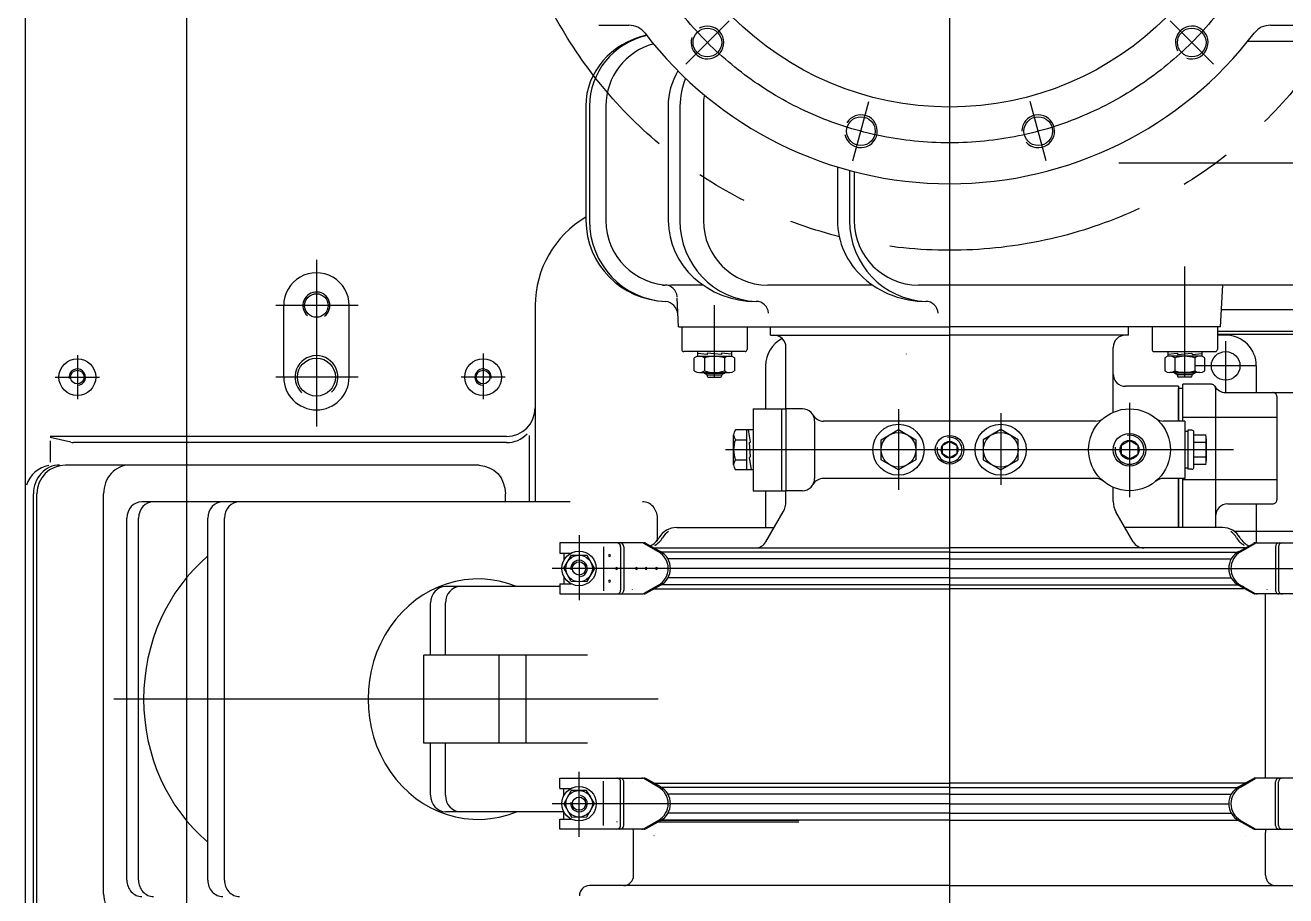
# Model space of a CAD drawing. Header units: millimetres. Extents: x -1838618 to -1600818, y -1770412 to -1553248.
# Drawn here: x -1818624 to -1818008, y -1687830 to -1687405 of the extents above; entities that cross this region are included whole.
import ezdxf

# ---------------------------------------------------------------- set-up
doc = ezdxf.new("R2010")
doc.units = ezdxf.units.MM
doc.header["$LTSCALE"] = 100
for name, pattern in [('ACAD_ISO04W100', [30, 24, -3, 0, -3]), ('CENTER', [2, 1.25, -0.25, 0.25, -0.25]), ('PHANTOM', [2.5, 1.25, -0.25, 0.25, -0.25, 0.25, -0.25])]:
    doc.linetypes.add(name, pattern=pattern)
doc.layers.add('111steel', color=2, linetype='Continuous', lineweight=50)
for name, color, linetype in [('412equipment', 6, 'Continuous'), ('418exhaust', 30, 'Continuous'), ('419insulation', 63, 'PHANTOM'), ('TV', 7, 'Continuous')]:
    doc.layers.add(name, color=color, linetype=linetype)

# ---------------------------------------------------------------- blocks, each defined once
blk = doc.blocks.new('GE-2')
at = {"layer": 'TV', "color": 7, "linetype": 'CENTER', "ltscale": 25.4}
for p, q in [((-21262.8, 47336.99), (-21262.8, 46380.03)), ((-21391.84, 47018.8), (-21370.63, 47040.01)), ((-21133.75, 47018.79), (-21154.96, 47040.01)), ((-21310.03, 46971.56), (-21302.27, 47000.54)), ((-21215.56, 46971.56), (-21223.33, 47000.54)), ((-21004.28, 46970.34), (-21179.96, 46970.34)), ((-21572.4, 46923.14), (-21572.4, 46841.71)), ((-21147.8, 46865.87), (-21147.8, 46919.98)), ((-21551.93, 46900.84), (-21592.25, 46900.84)), ((-21377.8, 46865.87), (-21377.8, 46901.02)), ((-21127.8, 46883.42), (-21127.8, 46858.34)), ((-21490.9, 46877.37), (-21490.9, 46855.04)), ((-21689.3, 46876.64), (-21689.3, 46855.04)), ((-21112.8, 46871.34), (-21142.83, 46871.34)), ((-21700.1, 46865.84), (-21678.5, 46865.84)), ((-21551.93, 46865.84), (-21592.25, 46865.84)), ((-21480.1, 46865.84), (-21501.7, 46865.84)), ((-21174.79, 46853.3), (-21174.79, 46807.13)), ((-21287.8, 46850.19), (-21287.8, 46810.67)), ((-21237.8, 46848.2), (-21237.8, 46813.13)), ((-21148.8, 46846.34), (-21102.8, 46846.34)), ((-21123.97, 46830.34), (-21372.34, 46830.34)), ((-21148.8, 46815.84), (-21102.8, 46815.84)), ((-21443.98, 46788.56), (-21443.98, 46756.79)), ((-21262.8, 46772.34), (-21457.08, 46772.34)), ((-21262.8, 46772.34), (-21068.52, 46772.34)), ((-21405.32, 46708.44), (-21671.41, 46708.44)), ((-21443.98, 46641.12), (-21443.98, 46672.89)), ((-21262.8, 46657.34), (-21457.08, 46657.34)), ((-21262.8, 46657.34), (-21126.32, 46657.34))]:
    blk.add_line(p, q, dxfattribs=at)
at = {"layer": 'TV', "color": 7, "linetype": 'Continuous', "ltscale": 25.4}
for p, q in [((-21714.8, 47084.84), (-21714.8, 46519.84)), ((-21434.29, 47037.84), (-21419.66, 47037.84)), ((-21105.93, 47037.84), (-21091.29, 47037.84)), ((-21083.49, 47029.84), (-21117.08, 47029.84)), ((-21440.71, 46998.34), (-21440.71, 46942.34)), ((-21438.95, 46998.34), (-21438.95, 46942.34)), ((-21430.83, 46998.34), (-21430.83, 46942.34)), ((-21400.41, 46998.34), (-21400.41, 46942.34)), ((-21394.71, 46998.34), (-21394.71, 46942.34)), ((-21383.16, 46998.34), (-21383.16, 46942.34)), ((-21317.62, 46968.54), (-21317.62, 46942.34)), ((-21311.74, 46966.84), (-21311.74, 46942.34)), ((-21309.44, 46966.24), (-21309.44, 46942.34)), ((-21403.22, 46910.84), (-21402.04, 46910.84)), ((-21383.32, 46910.84), (-21399.33, 46910.84)), ((-21300.47, 46910.84), (-21351.66, 46910.84)), ((-21083.49, 46910.84), (-21277.94, 46910.84)), ((-21130.3, 46890.34), (-21129.22, 46910.84)), ((-21403.22, 46902.94), (-21401.62, 46902.86)), ((-21395.3, 46890.34), (-21396.05, 46904.66)), ((-21588.4, 46865.84), (-21588.4, 46900.84)), ((-21556.4, 46865.84), (-21556.4, 46900.84)), ((-21465.4, 46900.84), (-21465.4, 46804.94)), ((-21007.89, 46898.7), (-21129.86, 46898.7)), ((-21395.3, 46890.34), (-21262.8, 46890.34)), ((-21393.8, 46890.34), (-21393.8, 46879.34)), ((-21361.8, 46890.34), (-21361.8, 46879.34)), ((-21357.8, 46890.34), (-21262.8, 46890.34)), ((-21350.3, 46886.34), (-21350.3, 46890.34)), ((-21167.8, 46890.34), (-21262.8, 46890.34)), ((-21228.88, 46890.34), (-21262.8, 46890.34)), ((-21130.3, 46890.34), (-21207.03, 46890.34)), ((-21175.3, 46886.34), (-21175.3, 46890.34)), ((-21163.8, 46890.34), (-21163.8, 46879.34)), ((-21131.8, 46890.34), (-21131.8, 46879.34)), ((-21350.3, 46886.34), (-21262.8, 46886.34)), ((-21175.3, 46886.34), (-21262.8, 46886.34)), ((-20822.79, 46888.2), (-21131.8, 46888.2)), ((-20821.3, 46886.7), (-21131.8, 46886.7)), ((-21127.8, 46886.34), (-21131.8, 46886.34)), ((-21362.8, 46878.34), (-21392.8, 46878.34)), ((-21386.1, 46878.34), (-21386.1, 46876.04)), ((-21381.34, 46876.88), (-21386.1, 46877.31)), ((-21381.28, 46877.51), (-21381.34, 46876.88)), ((-21374.31, 46876.88), (-21381.28, 46877.51)), ((-21374.25, 46877.51), (-21374.31, 46876.88)), ((-21369.5, 46877.08), (-21374.25, 46877.51)), ((-21369.5, 46878.34), (-21369.5, 46876.04)), ((-21342.8, 46850.34), (-21342.8, 46880.34)), ((-21182.8, 46848.67), (-21182.8, 46880.34)), ((-21162.8, 46878.34), (-21132.8, 46878.34)), ((-21156.1, 46878.34), (-21156.1, 46876.04)), ((-21156.1, 46877.08), (-21151.34, 46877.51)), ((-21151.34, 46877.51), (-21151.28, 46876.88)), ((-21151.28, 46876.88), (-21144.31, 46877.51)), ((-21144.31, 46877.51), (-21144.25, 46876.88)), ((-21144.25, 46876.88), (-21139.5, 46877.31)), ((-21139.5, 46878.34), (-21139.5, 46876.04)), ((-21387.61, 46868.89), (-21387.61, 46875.2)), ((-21386.1, 46876.04), (-21369.5, 46876.04)), ((-21382.7, 46875.2), (-21382.7, 46868.89)), ((-21372.89, 46875.2), (-21372.89, 46868.89)), ((-21367.98, 46875.2), (-21367.98, 46868.89)), ((-21352.8, 46871.34), (-21352.8, 46850.34)), ((-21157.61, 46875.2), (-21157.61, 46868.89)), ((-21139.5, 46876.04), (-21156.1, 46876.04)), ((-21152.7, 46875.2), (-21152.7, 46868.89)), ((-21142.89, 46875.2), (-21142.89, 46868.89)), ((-21137.98, 46868.89), (-21137.98, 46875.2)), ((-21112.8, 46871.34), (-21112.8, 46858.34)), ((-21385.16, 46868.04), (-21370.43, 46868.04)), ((-21382.8, 46868.04), (-21382.8, 46867.84)), ((-21382.8, 46867.84), (-21381.55, 46867.12)), ((-21382.8, 46867.84), (-21372.8, 46867.84)), ((-21381.88, 46868.04), (-21381.88, 46867.31)), ((-21381.3, 46866.98), (-21374.3, 46866.98)), ((-21381.3, 46866.69), (-21381.3, 46866.34)), ((-21380.8, 46865.84), (-21374.8, 46865.84)), ((-21374.3, 46866.69), (-21374.3, 46866.34)), ((-21372.8, 46867.84), (-21374.05, 46867.12)), ((-21373.72, 46867.84), (-21373.72, 46867.31)), ((-21372.8, 46868.04), (-21372.8, 46867.76)), ((-21140.43, 46868.04), (-21155.16, 46868.04)), ((-21152.8, 46868.04), (-21152.8, 46867.76)), ((-21152.8, 46868.04), (-21152.8, 46867.84)), ((-21142.8, 46867.84), (-21152.8, 46867.84)), ((-21152.8, 46867.84), (-21151.55, 46867.12)), ((-21151.88, 46867.84), (-21151.88, 46867.31)), ((-21144.3, 46866.98), (-21151.3, 46866.98)), ((-21151.3, 46866.69), (-21151.3, 46866.34)), ((-21144.8, 46865.84), (-21150.8, 46865.84)), ((-21144.3, 46866.69), (-21144.3, 46866.34)), ((-21142.8, 46867.84), (-21144.05, 46867.12)), ((-21143.72, 46868.04), (-21143.72, 46867.31)), ((-21142.8, 46868.04), (-21142.8, 46867.84)), ((-21150.8, 46861.34), (-21176.8, 46861.34)), ((-21150.8, 46861.34), (-21150.8, 46844.34)), ((-21148.8, 46860.34), (-21150.8, 46860.34)), ((-21150.8, 46844.34), (-21150.8, 46860.34)), ((-21134.8, 46862.34), (-21148.8, 46862.34)), ((-21148.8, 46844.34), (-21148.8, 46862.34)), ((-21132.8, 46860.34), (-21132.8, 46792.34)), ((-21127.87, 46858.34), (-20942.8, 46858.34)), ((-21102.8, 46856.34), (-21102.8, 46805.84)), ((-21358.79, 46850.34), (-21358.79, 46810.34)), ((-21358.79, 46850.34), (-21342.8, 46850.34)), ((-21344.8, 46810.34), (-21344.8, 46850.34)), ((-21342.79, 46850.34), (-21342.79, 46810.34)), ((-21334.79, 46850.34), (-21342.79, 46850.34)), ((-21328.79, 46844.34), (-21328.79, 46816.34)), ((-21191.4, 46844.34), (-21324.4, 46844.34)), ((-21147.79, 46844.34), (-21158.18, 46844.34)), ((-21147.79, 46844.34), (-21147.79, 46816.34)), ((-21479.44, 46836.84), (-21702.66, 46836.84)), ((-21692.44, 46833.99), (-21702.66, 46836.25)), ((-21702.66, 46834.72), (-21702.66, 46824.23)), ((-21468.4, 46837.23), (-21468.4, 46804.94)), ((-21368.39, 46822.98), (-21368.39, 46837.7)), ((-21367.55, 46840.16), (-21361.99, 46840.16)), ((-21367.55, 46835.25), (-21361.99, 46835.25)), ((-21361.99, 46820.53), (-21361.99, 46840.16)), ((-21358.79, 46840.09), (-21361.99, 46840.09)), ((-21360.08, 46834.15), (-21361.08, 46840.09)), ((-21360.7, 46833.83), (-21360.08, 46834.15)), ((-21296.3, 46835.25), (-21287.8, 46840.16)), ((-21296.3, 46825.44), (-21296.3, 46835.25)), ((-21287.8, 46840.16), (-21279.3, 46835.25)), ((-21279.3, 46835.25), (-21279.3, 46825.44)), ((-21266.3, 46832.36), (-21262.8, 46834.39)), ((-21262.8, 46834.38), (-21259.3, 46832.36)), ((-21237.8, 46840.16), (-21246.3, 46835.25)), ((-21246.3, 46835.25), (-21246.3, 46825.44)), ((-21229.3, 46835.25), (-21237.8, 46840.16)), ((-21229.3, 46825.44), (-21229.3, 46835.25)), ((-21178.79, 46832.65), (-21174.79, 46834.96)), ((-21174.79, 46834.96), (-21170.79, 46832.65)), ((-21146.29, 46839.34), (-21147.79, 46839.34)), ((-21144.29, 46839.84), (-21146.29, 46839.84)), ((-21146.29, 46839.84), (-21146.29, 46820.84)), ((-21143.29, 46821.84), (-21143.29, 46838.84)), ((-21137.41, 46837.54), (-21143.29, 46837.54)), ((-21137.29, 46835.74), (-21137.29, 46824.94)), ((-21479.43, 46833.84), (-21691.14, 46833.84)), ((-21360.08, 46826.86), (-21360.7, 46833.83)), ((-21266.3, 46828.32), (-21266.3, 46832.36)), ((-21262.8, 46826.3), (-21266.3, 46828.32)), ((-21259.3, 46828.32), (-21262.8, 46826.3)), ((-21259.3, 46832.36), (-21259.3, 46828.32)), ((-21178.79, 46828.03), (-21178.79, 46832.65)), ((-21174.79, 46825.72), (-21178.79, 46828.03)), ((-21170.79, 46828.03), (-21174.79, 46825.72)), ((-21170.79, 46832.65), (-21170.79, 46828.03)), ((-21137.41, 46833.94), (-21143.29, 46833.94)), ((-21492.78, 46822.84), (-21695.06, 46822.84)), ((-21492.78, 46822.84), (-21490.29, 46822.35)), ((-21490.29, 46822.35), (-21487.88, 46821.54)), ((-21367.55, 46825.44), (-21361.99, 46825.44)), ((-21360.08, 46826.86), (-21360.7, 46826.54)), ((-21359.7, 46820.59), (-21360.7, 46826.54)), ((-21287.8, 46820.53), (-21296.3, 46825.44)), ((-21279.3, 46825.44), (-21287.8, 46820.53)), ((-21246.3, 46825.44), (-21237.8, 46820.53)), ((-21237.8, 46820.53), (-21229.3, 46825.44)), ((-21137.41, 46826.74), (-21143.29, 46826.74)), ((-21137.41, 46823.14), (-21143.29, 46823.14)), ((-21487.88, 46821.54), (-21485.67, 46820.35)), ((-21485.67, 46820.35), (-21483.74, 46818.74)), ((-21483.74, 46818.74), (-21482.13, 46816.6)), ((-21482.13, 46816.6), (-21481.01, 46814.17)), ((-21361.99, 46820.53), (-21367.55, 46820.53)), ((-21358.79, 46820.59), (-21361.99, 46820.59)), ((-21191.4, 46816.34), (-21324.4, 46816.34)), ((-21147.79, 46816.34), (-21158.18, 46816.34)), ((-21150.8, 46816.34), (-21150.8, 46792.34)), ((-21150.8, 46792.34), (-21150.8, 46816.34)), ((-21148.8, 46792.34), (-21148.8, 46816.34)), ((-21146.29, 46821.34), (-21147.79, 46821.34)), ((-21144.29, 46820.84), (-21146.29, 46820.84)), ((-21481.01, 46814.17), (-21480.31, 46811.54)), ((-21480.31, 46811.54), (-21479.99, 46808.84)), ((-21358.79, 46810.34), (-21342.8, 46810.34)), ((-21352.8, 46810.34), (-21352.8, 46792.34)), ((-21342.8, 46805.02), (-21342.8, 46810.34)), ((-21334.79, 46810.34), (-21342.79, 46810.34)), ((-21182.8, 46805.02), (-21182.8, 46812.02)), ((-21710.77, 46552.84), (-21710.77, 46808.84)), ((-21709.06, 46552.84), (-21709.06, 46808.84)), ((-21676.49, 46613.34), (-21676.49, 46808.84)), ((-21448.36, 46804.94), (-21657.77, 46804.94)), ((-21479.99, 46804.94), (-21479.99, 46808.84)), ((-21126.8, 46803.84), (-21104.8, 46803.84)), ((-21112.8, 46803.84), (-21112.8, 46784.84)), ((-21352.61, 46785.34), (-21344.14, 46800.02)), ((-21172.98, 46785.34), (-21181.46, 46800.02)), ((-21665.07, 46619.94), (-21665.07, 46796.94)), ((-21659.38, 46619.94), (-21659.38, 46796.94)), ((-21625.51, 46619.94), (-21625.51, 46796.94)), ((-21617.38, 46619.94), (-21617.38, 46796.94)), ((-21405.66, 46785.65), (-21405.66, 46796.94)), ((-21396.23, 46792.34), (-21348.57, 46792.34)), ((-21129.37, 46792.34), (-21177.02, 46792.34)), ((-21453.35, 46784.84), (-21453.35, 46779.84)), ((-21412.71, 46784.84), (-21453.35, 46784.84)), ((-21061.46, 46790.34), (-21123.37, 46790.34)), ((-21113.33, 46784.84), (-21072.24, 46784.84)), ((-21453.35, 46779.84), (-21447.84, 46779.84)), ((-21451.48, 46779.84), (-21451.48, 46776.21)), ((-21451.48, 46772.39), (-21447.69, 46778.87)), ((-21447.69, 46778.87), (-21440.18, 46778.82)), ((-21440.18, 46778.82), (-21436.47, 46772.3)), ((-21432.05, 46782.93), (-21432.05, 46761.37)), ((-21423.63, 46782.97), (-21423.63, 46761.72)), ((-21422.13, 46782.97), (-21422.13, 46761.72)), ((-21405.1, 46780.47), (-21412.28, 46784.59)), ((-21404.07, 46780.52), (-21411.35, 46784.6)), ((-21407.32, 46782.34), (-21262.8, 46782.34)), ((-21262.8, 46780.34), (-21403.76, 46780.34)), ((-21118.28, 46782.34), (-21262.8, 46782.34)), ((-21262.8, 46780.34), (-21121.83, 46780.34)), ((-21121.53, 46780.52), (-21114.24, 46784.6)), ((-21120.49, 46780.47), (-21113.31, 46784.59)), ((-21103.46, 46782.97), (-21103.46, 46761.72)), ((-21101.96, 46782.97), (-21101.96, 46761.72)), ((-21428.57, 46778.59), (-21428.57, 46778.59)), ((-21262.8, 46776.99), (-21400.51, 46776.99)), ((-21262.8, 46776.99), (-21125.08, 46776.99)), ((-21447.77, 46765.87), (-21451.48, 46772.39)), ((-21451.48, 46768.48), (-21451.48, 46764.84)), ((-21436.47, 46772.3), (-21440.26, 46765.82)), ((-21425.13, 46772.34), (-21425.13, 46772.34)), ((-21415.48, 46772.34), (-21415.48, 46772.34)), ((-21410.76, 46772.34), (-21410.76, 46772.34)), ((-21405.65, 46772.34), (-21405.65, 46772.34)), ((-21262.8, 46767.69), (-21400.51, 46767.69)), ((-21262.8, 46767.69), (-21125.08, 46767.69)), ((-21453.35, 46763.44), (-21509.3, 46763.44)), ((-21453.35, 46764.84), (-21447.84, 46764.84)), ((-21453.35, 46764.84), (-21453.35, 46759.84)), ((-21440.26, 46765.82), (-21447.77, 46765.87)), ((-21428.57, 46766.09), (-21428.57, 46766.09)), ((-21405.1, 46764.21), (-21412.28, 46760.09)), ((-21404.06, 46764.17), (-21411.35, 46760.08)), ((-21407.31, 46762.34), (-21262.8, 46762.34)), ((-21262.8, 46764.34), (-21403.76, 46764.34)), ((-21262.8, 46764.34), (-21121.83, 46764.34)), ((-21118.28, 46762.34), (-21262.8, 46762.34)), ((-21121.53, 46764.17), (-21120.23, 46763.44)), ((-21121.53, 46764.17), (-21114.24, 46760.08)), ((-21120.49, 46764.21), (-21119.14, 46763.44)), ((-21120.49, 46764.21), (-21113.31, 46760.09)), ((-21516.6, 46729.94), (-21516.6, 46755.44)), ((-21509.33, 46729.94), (-21509.33, 46755.44)), ((-21453.35, 46759.84), (-21412.71, 46759.84)), ((-21072.24, 46759.84), (-21113.33, 46759.84)), ((-21108.3, 46669.84), (-21108.3, 46759.84)), ((-21439.91, 46729.94), (-21519.82, 46729.94)), ((-21519.82, 46686.94), (-21519.82, 46729.94)), ((-21482.98, 46686.94), (-21482.98, 46729.94)), ((-21469.86, 46686.94), (-21469.86, 46729.94)), ((-21439.91, 46686.94), (-21519.82, 46686.94)), ((-21516.6, 46661.44), (-21516.6, 46686.94)), ((-21509.33, 46661.44), (-21509.33, 46686.94)), ((-21453.35, 46669.84), (-21412.71, 46669.84)), ((-21453.35, 46664.84), (-21453.35, 46669.84)), ((-21432.05, 46646.75), (-21432.05, 46668.31)), ((-21423.63, 46646.72), (-21423.63, 46667.97)), ((-21422.13, 46646.72), (-21422.13, 46667.97)), ((-21405.1, 46665.47), (-21412.28, 46669.59)), ((-21404.06, 46665.52), (-21411.35, 46669.6)), ((-21121.53, 46665.52), (-21114.24, 46669.6)), ((-21120.49, 46665.47), (-21113.31, 46669.59)), ((-21072.24, 46669.84), (-21113.33, 46669.84)), ((-21103.46, 46646.72), (-21103.46, 46667.97)), ((-21101.96, 46646.72), (-21101.96, 46667.97)), ((-21453.35, 46664.84), (-21447.84, 46664.84)), ((-21451.48, 46661.21), (-21451.48, 46664.84)), ((-21447.77, 46663.82), (-21451.48, 46657.3)), ((-21440.26, 46663.87), (-21447.77, 46663.82)), ((-21436.47, 46657.39), (-21440.26, 46663.87)), ((-21407.31, 46667.34), (-21262.8, 46667.34)), ((-21262.8, 46665.34), (-21403.76, 46665.34)), ((-21262.8, 46661.99), (-21400.51, 46661.99)), ((-21118.28, 46667.34), (-21262.8, 46667.34)), ((-21262.8, 46665.34), (-21121.83, 46665.34)), ((-21262.8, 46661.99), (-21125.08, 46661.99)), ((-21451.48, 46657.3), (-21447.69, 46650.82)), ((-21440.18, 46650.87), (-21436.47, 46657.39)), ((-21451.46, 46653.44), (-21509.3, 46653.44)), ((-21453.35, 46644.84), (-21453.35, 46649.84)), ((-21453.35, 46649.84), (-21447.84, 46649.84)), ((-21451.48, 46649.84), (-21451.48, 46653.48)), ((-21447.69, 46650.82), (-21440.18, 46650.87)), ((-21405.1, 46649.21), (-21412.28, 46645.09)), ((-21403.82, 46649.3), (-21336.57, 46649.3)), ((-21262.8, 46649.34), (-21403.76, 46649.34)), ((-21262.8, 46652.69), (-21400.51, 46652.69)), ((-21262.8, 46652.69), (-21125.08, 46652.69)), ((-21262.8, 46649.34), (-21121.83, 46649.34)), ((-21120.49, 46649.21), (-21113.31, 46645.09)), ((-21412.26, 46644.84), (-21453.35, 46644.84)), ((-21425.3, 46648.34), (-21425.3, 46648.67)), ((-21417.3, 46622.34), (-21417.3, 46643.34)), ((-21404.06, 46649.17), (-21411.35, 46645.08)), ((-21336.57, 46648.34), (-21405.53, 46648.34)), ((-21121.53, 46649.17), (-21114.24, 46645.08)), ((-21113.33, 46644.84), (-21072.24, 46644.84)), ((-21108.3, 46622.34), (-21108.3, 46643.34)), ((-21262.8, 46617.34), (-21438.8, 46617.34)), ((-21262.8, 46617.34), (-21086.8, 46617.34))]:
    blk.add_line(p, q, dxfattribs=at)
at = {"layer": 'TV', "color": 7, "linetype": 'CENTER', "ltscale": 25.4}
blk.add_circle((-21262.8, 47147.84), 167.5, dxfattribs=at)
at = {"layer": 'TV', "color": 7, "linetype": 'Continuous', "ltscale": 25.4}
for centre, radius in [((-21381.24, 47029.4), 7), ((-21144.36, 47029.4), 7), ((-21306.15, 46986.05), 7), ((-21219.45, 46986.05), 7), ((-21572.4, 46900.84), 5.75), ((-21127.8, 46871.34), 7), ((-21689.3, 46865.84), 9), ((-21572.4, 46865.84), 9.3), ((-21490.9, 46865.84), 9), ((-21689.3, 46865.84), 3.32), ((-21490.9, 46865.84), 3.32), ((-21174.79, 46830.34), 20), ((-21287.8, 46830.34), 12.5), ((-21237.8, 46830.34), 12.5), ((-21287.8, 46830.34), 8.5), ((-21262.8, 46830.34), 7), ((-21262.8, 46830.34), 4.04), ((-21237.8, 46830.34), 8.5), ((-21174.79, 46830.34), 8), ((-21174.79, 46830.34), 4.62), ((-21443.98, 46772.34), 8.44), ((-21443.98, 46772.34), 6.5), ((-21443.98, 46772.34), 3.23), ((-21443.98, 46657.34), 8.44), ((-21443.98, 46657.34), 6.5), ((-21443.98, 46657.34), 3.23)]:
    blk.add_circle(centre, radius, dxfattribs=at)
for centre, radius, start, end in [((-21419.66, 47027.84), 10, 37.41581, 90.00004), ((-21105.93, 47027.84), 10, 90.00015, 142.5843), ((-21262.79, 47147.84), 187.5, 217.4158, 322.59044), ((-21381.24, 47029.4), 8, 162.13432, 119.99996), ((-21144.36, 47029.4), 8, 252.1343, 209.99995), ((-21399.33, 46998.34), 31.5, 105.22016, 179.99997), ((-21351.66, 46998.34), 31.5, 170.21165, 179.99997), ((-21306.15, 46986.05), 8, 192.13432, 149.99996), ((-21219.45, 46986.05), 8, 222.13431, 179.99995), ((-21415.4, 46900.84), 50, 120.41252, 179.99997), ((-21399.33, 46942.34), 31.5, 179.99997, 269.67117), ((-21351.66, 46942.34), 31.5, 179.99997, 269.67117), ((-21277.94, 46942.34), 31.5, 179.99997, 269.67117), ((-21572.4, 46900.84), 16, 359.99996, 179.99997), ((-21402.04, 46904.84), 6, 2.99259, 90.00671), ((-21572.4, 46900.84), 6.6, 307.57553, 228.15427), ((-21402.65, 46895.87), 7.07, 6.42231, 81.5614), ((-21357.37, 46896.86), 6, 3, 89.99998), ((-21274.4, 46896.84), 6, 3, 89.99998), ((-21337.8, 46871.34), 15, 117.20512, 179.99997), ((-21348.8, 46880.34), 6, 0.00002, 89.99998), ((-21176.8, 46880.34), 6, 89.99998, 179.99997), ((-21127.8, 46871.34), 15, 0.00002, 90.00004), ((-21392.8, 46879.34), 1, 179.99991, 270), ((-21362.8, 46879.34), 1, 269.99994, 359.99998), ((-21283.5, 46877.14), 0.6, 165.00005, 180.00002), ((-21283.5, 46877.14), 0.6, 165.00005, 180.00002), ((-21162.8, 46879.34), 1, 179.99997, 270), ((-21132.8, 46879.34), 1, 269.99994, 359.99998), ((-21572.4, 46865.84), 10.5, 315.11218, 226.53066), ((-21385.16, 46872.05), 4, 52.12121, 127.87874), ((-21377.8, 46861.32), 14.72, 70.52886, 109.47116), ((-21370.43, 46872.05), 4, 52.12126, 127.87874), ((-21155.16, 46872.05), 4, 52.12128, 127.87874), ((-21147.8, 46861.32), 14.72, 70.52886, 109.47116), ((-21140.43, 46872.05), 4, 52.12128, 127.87879), ((-21689.3, 46865.84), 4, 270.00002, 190.00018), ((-21572.4, 46865.84), 16, 180.00003, 359.99996), ((-21490.9, 46865.84), 4, 349.9998, 270), ((-21385.16, 46872.04), 4, 232.12125, 307.87864), ((-21377.8, 46882.77), 14.72, 250.52882, 289.47112), ((-21381.8, 46866.69), 0.5, 359.99996, 60.0243), ((-21380.8, 46866.34), 0.5, 179.99997, 269.99995), ((-21374.8, 46866.34), 0.5, 269.99994, 359.99993), ((-21373.8, 46866.69), 0.5, 119.99992, 180.00002), ((-21370.43, 46872.04), 4, 232.12152, 307.87875), ((-21176.8, 46867.34), 6, 179.99997, 270), ((-21155.16, 46872.04), 4, 232.12119, 307.87843), ((-21147.8, 46882.77), 14.72, 250.52882, 289.47112), ((-21151.8, 46866.69), 0.5, 359.99996, 60.0001), ((-21150.8, 46866.34), 0.5, 180.00002, 270), ((-21144.8, 46866.34), 0.5, 270.00002, 0.00002), ((-21143.8, 46866.69), 0.5, 119.97572, 180.00002), ((-21140.43, 46872.04), 4, 232.1213, 307.8787), ((-21134.8, 46860.34), 2, 359.99996, 89.99998), ((-21127.87, 46864.34), 6, 209.99975, 269.99996), ((-21104.8, 46856.34), 2, 359.99996, 89.99998), ((-21479.4, 46850.84), 14, 270.00002, 359.99996), ((-21334.79, 46844.34), 6, 0.00002, 89.99998), ((-21324.4, 46850.34), 6, 209.99996, 269.99994), ((-21191.4, 46850.34), 6, 269.99967, 309.71493), ((-21158.18, 46850.34), 6, 230.28502, 270.00032), ((-21479.4, 46847.84), 14, 270.00002, 315.70843), ((-21364.39, 46837.7), 4, 142.12127, 217.87872), ((-21353.67, 46830.34), 14.72, 160.52885, 199.47114), ((-21262.8, 46830.34), 6.08, 169.99827, 99.99893), ((-21174.79, 46830.34), 7.08, 169.99909, 99.99652), ((-21144.29, 46838.84), 1, 0.00002, 90.00004), ((-21150.48, 46835.74), 13.19, 352.15453, 7.8455), ((-21691.14, 46839.84), 6, 257.49809, 270.00002), ((-21189.85, 46830.34), 52.56, 356.07266, 3.92732), ((-21700.8, 46808.84), 14, 100.09178, 162.46813), ((-21695.06, 46808.84), 14, 89.99998, 179.99997), ((-21364.39, 46822.98), 4, 142.12121, 217.87872), ((-21144.29, 46821.84), 1, 269.99994, 359.99998), ((-21150.48, 46824.94), 13.19, 352.15453, 7.84545), ((-21334.79, 46816.34), 6, 270.00002, 0.00002), ((-21324.4, 46810.34), 6, 90.00004, 149.99997), ((-21191.4, 46810.34), 6, 50.28505, 90.00031), ((-21158.18, 46810.34), 6, 89.99965, 129.71496), ((-21352.8, 46805.02), 10, 330.00002, 0.00002), ((-21172.8, 46805.02), 10, 179.99997, 209.99996), ((-21126.8, 46797.84), 6, 90.00004, 180.00002), ((-21104.8, 46805.84), 2, 269.99996, 0.00002), ((-21396.23, 46782.34), 10, 89.99998, 149.99997), ((-21129.37, 46782.34), 10, 30.00001, 89.99998), ((-21425.51, 46782.97), 1.88, 0.00002, 89.99998), ((-21424, 46782.97), 1.88, 0.00002, 89.99998), ((-21413.21, 46782.97), 1.88, 60.14217, 89.99998), ((-21412.26, 46782.97), 1.88, 60.7224, 89.99998), ((-21413.55, 46792.34), 10, 296.14085, 330.00002), ((-21411.77, 46792.34), 10, 299.24536, 330.00002), ((-21394.45, 46782.34), 10, 125.67701, 149.99997), ((-21357.81, 46788.34), 6, 269.99989, 329.99993), ((-21167.78, 46788.34), 6, 210.00002, 270.00005), ((-21131.14, 46782.34), 10, 30.00001, 54.323), ((-21113.82, 46792.34), 10, 209.99996, 240.75461), ((-21112.05, 46792.34), 10, 209.99996, 243.85907), ((-21113.33, 46782.97), 1.88, 90.00004, 119.27762), ((-21112.38, 46782.97), 1.88, 90.00004, 119.85785), ((-21101.59, 46782.97), 1.88, 90.00004, 179.99997), ((-21100.08, 46782.97), 1.88, 90.00004, 179.99997), ((-21429.03, 46778.59), 0.469, 0, 180), ((-21409.77, 46772.34), 9.38, 299.71435, 60.24211), ((-21408.65, 46772.34), 9.38, 299.09843, 60.88376), ((-21116.94, 46772.34), 9.38, 119.11621, 240.90154), ((-21115.82, 46772.34), 9.38, 119.75792, 240.28562), ((-21443.98, 46772.34), 4, 279.65998, 189.66255), ((-21429.03, 46778.59), 0.469, 180, 0), ((-21425.6, 46772.34), 0.469, 0, 180), ((-21415.95, 46772.34), 0.469, 0, 180), ((-21411.23, 46772.34), 0.469, 0, 180), ((-21406.12, 46772.34), 0.469, 0, 180), ((-21429.03, 46766.09), 0.469, 0, 180), ((-21425.6, 46772.34), 0.469, 180, 0), ((-21415.95, 46772.34), 0.469, 180, 0), ((-21411.23, 46772.34), 0.469, 180, 0), ((-21406.12, 46772.34), 0.469, 180, 0), ((-21429.03, 46766.09), 0.469, 180, 0), ((-21425.51, 46761.72), 1.88, 269.99994, 359.99998), ((-21424, 46761.72), 1.88, 269.99994, 359.99998), ((-21419.91, 46761.95), 2, 0.00002, 1.69882), ((-21105.68, 46761.95), 2, 178.30116, 179.99997), ((-21101.59, 46761.72), 1.88, 180.00003, 270.00007), ((-21100.08, 46761.72), 1.88, 180.00003, 270.00007), ((-21413.21, 46761.72), 1.88, 269.99994, 299.85781), ((-21412.26, 46761.72), 1.88, 269.99994, 299.27758), ((-21113.33, 46761.72), 1.88, 240.72238, 269.99996), ((-21112.38, 46761.72), 1.88, 240.14215, 269.99996), ((-21425.51, 46667.97), 1.88, 0.00002, 90.00004), ((-21424, 46667.97), 1.88, 0.00002, 90.00004), ((-21419.91, 46667.73), 2, 358.30116, 359.99996), ((-21413.21, 46667.97), 1.88, 60.14217, 90.00004), ((-21412.26, 46667.97), 1.88, 60.7224, 90.00004), ((-21113.33, 46667.97), 1.88, 90.00004, 119.27762), ((-21112.38, 46667.97), 1.88, 90.00004, 119.85785), ((-21101.59, 46667.97), 1.88, 89.99998, 179.99997), ((-21100.08, 46667.97), 1.88, 89.99998, 179.99997), ((-21409.77, 46657.34), 9.38, 299.75789, 60.28565), ((-21408.65, 46657.34), 9.38, 299.11619, 60.90157), ((-21116.94, 46657.34), 9.38, 119.27762, 240.88378), ((-21115.82, 46657.34), 9.38, 119.85785, 240.24207), ((-21443.98, 46657.34), 4, 170.33743, 80.34001), ((-21425.51, 46646.72), 1.88, 270.00002, 359.99996), ((-21424, 46646.72), 1.88, 270.00002, 359.99996), ((-21422.3, 46643.34), 5, 0.00002, 17.45687), ((-21413.21, 46646.72), 1.88, 270.00002, 299.85783), ((-21412.26, 46646.72), 1.88, 270.00002, 299.2776), ((-21113.33, 46646.72), 1.88, 240.72237, 269.99994), ((-21112.38, 46646.72), 1.88, 240.14213, 269.99994), ((-21103.3, 46643.34), 5, 162.54315, 179.99997), ((-21101.59, 46646.72), 1.88, 180.00002, 269.99995), ((-21100.08, 46646.72), 1.88, 180.00002, 269.99995), ((-21409.33, 46641.82), 2, 358.30105, 0.00133), ((-21409.33, 46641.82), 2, 358.30105, 0.00133), ((-21116.26, 46641.82), 2, 179.99865, 181.69893), ((-21116.26, 46641.82), 2, 179.99865, 181.69893), ((-21422.3, 46622.34), 5, 270.00002, 0.00002), ((-21103.3, 46622.34), 5, 179.99997, 269.99995), ((-21438.8, 46612.34), 5, 89.99998, 179.99997)]:
    blk.add_arc(centre, radius, start, end, dxfattribs=at)
at = {"layer": 'TV', "color": 7, "linetype": 'Continuous'}
for centre, major_axis, ratio, start_param, end_param in [((-21402.27, 46998.34), (-38.4, 0), 0.924475, 4.940185, 6.283185), ((-21402.27, 46998.34), (-36.6, 0), 0.969939, 4.950172, 6.283185), ((-21362.01, 46998.34), (-38.4, 0), 0.924475, 5.778307, 6.283185), ((-21358.02, 46998.34), (-36.6, 0), 0.969939, 5.892789, 6.283185), ((-21400.41, 46942.34), (-40.2, 0), 0.982587, 0, 1.540881), ((-21400.41, 46942.34), (-0.67, 39.49), 0.974676, 1.554153, 3.092803), ((-21357.37, 46942.34), (-43, 0), 0.918605, 0, 1.570796), ((-21356.17, 46942.34), (-0.67, 39.49), 0.974676, 1.554153, 3.092803), ((-21274.4, 46942.34), (-43.2, -0.18), 0.91435, 6.278604, 7.850151), ((-21273.2, 46942.34), (-0.67, 39.49), 0.974678, 1.554152, 3.092802), ((-21697.98, 46808.84), (-0.15, 14), 0.913554, 6.271709, 7.844403), ((-21663.7, 46808.84), (-0.15, 14), 0.913554, 6.271709, 7.844403), ((-21657.77, 46796.94), (0, -8), 0.91252, 3.141593, 4.712389), ((-21652.08, 46796.94), (0, -8), 0.91252, 3.141593, 4.712389), ((-21618.21, 46796.94), (0, -8), 0.91252, 3.141593, 4.712389), ((-21610.07, 46796.94), (0, -8), 0.91252, 3.141593, 4.712389), ((-21412.96, 46796.94), (0, -8), 0.91252, 1.570796, 3.141593), ((-21574.78, 46708.44), (0, -89), 0.922644, 3.807664, 5.617096), ((-21493.45, 46708.44), (0, -58.78), 0.913497, 2.781088, 6.643876), ((-21509.3, 46755.44), (0, -8), 0.91252, 3.141593, 4.712389), ((-21502.03, 46755.44), (0, -8), 0.91252, 3.141593, 4.712389), ((-21509.3, 46661.44), (-0.16, 8), 0.912466, 1.553015, 3.120237), ((-21502.03, 46661.44), (-0.16, 8), 0.912466, 1.553015, 3.120237), ((-21657.77, 46619.94), (0, 8), 0.912501, 1.570796, 3.141593), ((-21652.08, 46619.94), (0, 8), 0.912501, 1.570796, 3.141593), ((-21618.21, 46619.94), (0, 8), 0.912501, 1.570796, 3.141593), ((-21610.07, 46619.94), (0, 8), 0.912501, 1.570796, 3.141593), ((-21663.7, 46613.34), (0.15, -14), 0.913565, 4.70281, 6.271708)]:
    blk.add_ellipse(centre, major_axis=major_axis, ratio=ratio, start_param=start_param, end_param=end_param, dxfattribs=at)
blk = doc.blocks.new('p-11')
at = {"color": 1, "lineweight": -3}
blk.add_line((-48777.22, 68922.16), (-48246.02, 68922.16), dxfattribs=at)
at = {"layer": '418exhaust', "color": 1, "linetype": 'CENTER'}
blk.add_line((-48517.12, 69212.16), (-48517.12, 68632.16), dxfattribs=at)
at = {"layer": '418exhaust', "color": 2}
blk.add_circle((-48517.12, 68922.16), 150, dxfattribs=at)
at = {"layer": '419insulation', "color": 2}
blk.add_circle((-48517.12, 68922.16), 220, dxfattribs=at)
blk = doc.blocks.new('A$C491301AA')
at = {"layer": '111steel', "color": 9, "linetype": 'PHANTOM', "lineweight": -3, "ltscale": 200}
blk.add_line((0, 200), (0, 1200), dxfattribs=at)
blk = doc.blocks.new('UPPER PLATFORM')
at = {"lineweight": -3}
blk.add_blockref('p-11', (29790.12, -70671.16), dxfattribs=at)
at = {"color": 2, "lineweight": -3}
blk.add_blockref('A$C491301AA', (-19100, -2900), dxfattribs=at)
at = {"layer": '412equipment', "lineweight": -3}
blk.add_blockref('GE-2', (2535.8, -48896.84), dxfattribs=at)

msp = doc.modelspace()

# ---------------------------------------------------------------- block references
at = {"color": 9, "linetype": 'ACAD_ISO04W100'}
msp.add_blockref('UPPER PLATFORM', (-1799445.35, -1685545.74), dxfattribs=at)

doc.saveas('drawing.dxf')
